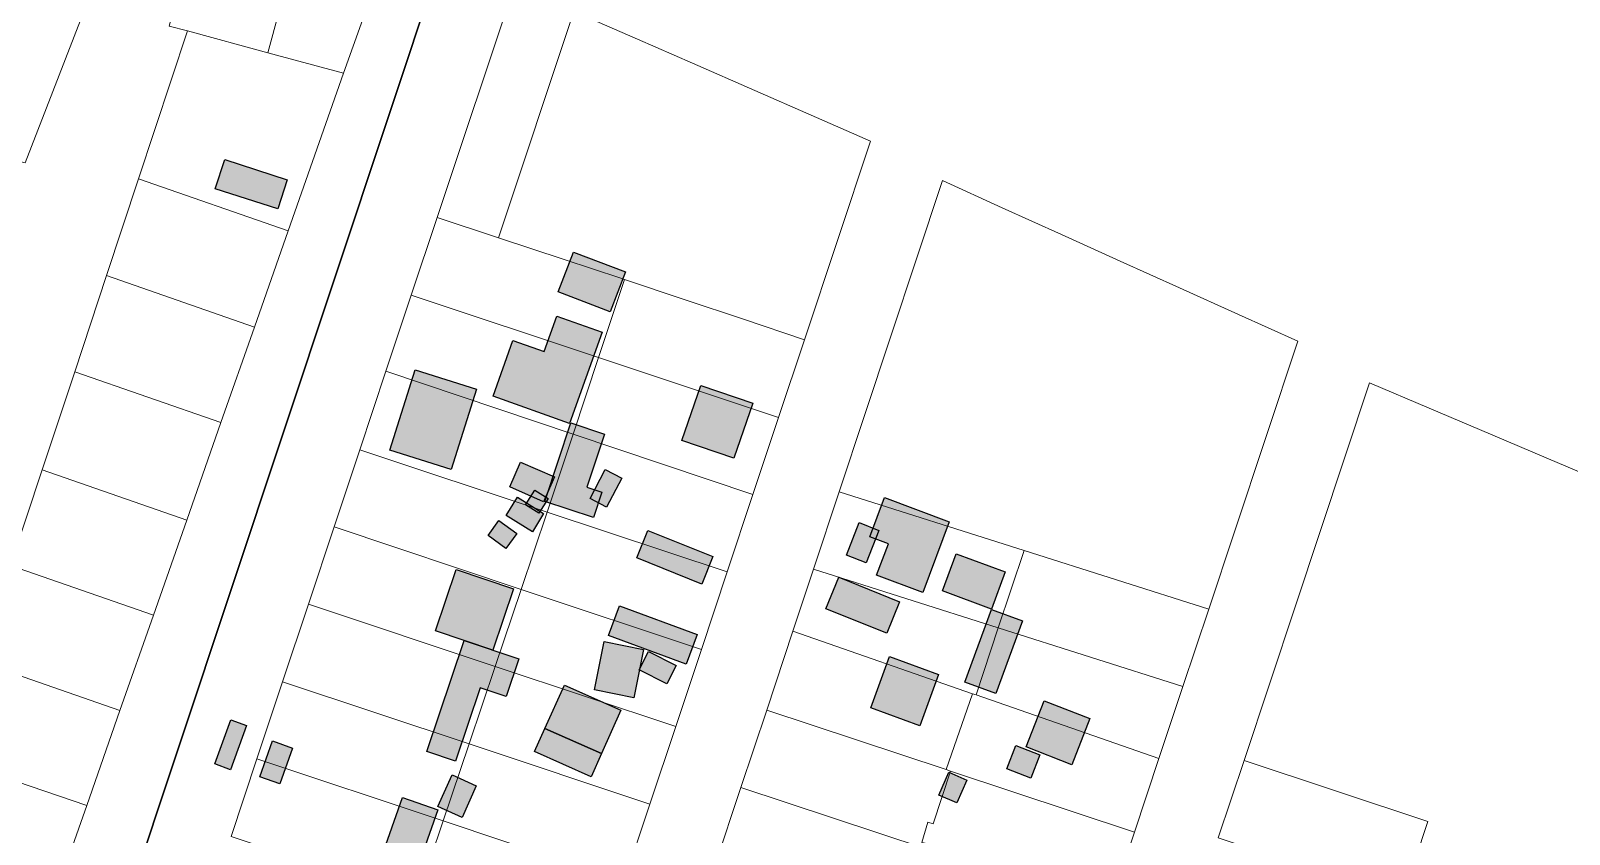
# Model space of a CAD drawing. Header units: millimetres. Extents: x -71 to 10084, y -63 to 6230.
# Drawn here: x 6231.6 to 6458.2, y 3453.3 to 3571.6 of the extents above; entities that cross this region are included whole.
import ezdxf

# ---------------------------------------------------------------- set-up
doc = ezdxf.new("R2010")
doc.units = ezdxf.units.MM
doc.layers.add('0 Límite subáreas', color=1, linetype='Continuous')
doc.layers.add('Edificaciones Pilar', color=50, linetype='Continuous')
doc.layers.add('01. Manzanas Esc. Urbana', color=254, linetype='Continuous', lineweight=5, true_color=0xcccccc)
doc.layers.add('01. Parcelas Esc. Urbana', color=8, linetype='Continuous', lineweight=5, true_color=0x808080)

msp = doc.modelspace()

# ---------------------------------------------------------------- hatches: boundary and pattern name
at = {"layer": 'Edificaciones Pilar', "transparency": 33554559}
for points in [[(6267.98, 3545.37), (6258.78, 3548.34), (6260.18, 3552.65), (6269.37, 3549.67), (6267.98, 3545.37)], [(6316.95, 3530.22), (6309.27, 3533.16), (6311.53, 3539.03), (6319.2, 3536.09), (6316.95, 3530.22)], [(6310.98, 3513.78), (6299.69, 3517.8), (6302.61, 3526.02), (6307.21, 3524.38), (6309.07, 3529.61), (6315.77, 3527.23), (6310.98, 3513.78)], [(6293.51, 3507.01), (6284.49, 3509.87), (6288.24, 3521.68), (6297.25, 3518.82), (6293.51, 3507.01)], [(6335.18, 3508.67), (6327.51, 3511.3), (6330.3, 3519.4), (6337.96, 3516.77), (6335.18, 3508.67)], [(6315.72, 3503.67), (6314.48, 3499.93), (6307.3, 3502.32), (6311.13, 3513.86), (6316.1, 3512.21), (6313.51, 3504.4), (6315.72, 3503.67)], [(6307.13, 3502.27), (6302.16, 3504.44), (6303.75, 3508.09), (6308.73, 3505.92), (6307.13, 3502.27)], [(6316.41, 3501.45), (6313.99, 3502.72), (6316.23, 3506.99), (6318.65, 3505.73), (6316.41, 3501.45)], [(6305.49, 3497.85), (6301.63, 3500.24), (6303.29, 3502.92), (6307.15, 3500.53), (6305.49, 3497.85)], [(6306.46, 3500.57), (6304.5, 3501.8), (6305.84, 3503.95), (6307.81, 3502.72), (6306.46, 3500.57)], [(6362.97, 3488.88), (6356.18, 3491.44), (6357.93, 3496.07), (6355.18, 3497.1), (6357.36, 3502.89), (6366.89, 3499.3), (6362.97, 3488.88)], [(6301.59, 3495.4), (6298.97, 3497.32), (6300.57, 3499.51), (6303.2, 3497.59), (6301.59, 3495.4)], [(6354.65, 3493.25), (6351.73, 3494.39), (6353.61, 3499.2), (6356.53, 3498.05), (6354.65, 3493.25)], [(6330.43, 3490.15), (6320.85, 3493.99), (6322.48, 3498.05), (6332.06, 3494.21), (6330.43, 3490.15)], [(6373.09, 3486.47), (6365.89, 3489.14), (6367.91, 3494.59), (6375.11, 3491.93), (6373.09, 3486.47)], [(6299.65, 3480.41), (6291.23, 3483.24), (6294.27, 3492.28), (6302.69, 3489.46), (6299.65, 3480.41)], [(6357.67, 3482.9), (6348.73, 3486.52), (6350.61, 3491.15), (6359.55, 3487.54), (6357.67, 3482.9)], [(6328.14, 3478.35), (6316.69, 3482.58), (6318.31, 3486.93), (6329.75, 3482.7), (6328.14, 3478.35)], [(6373.76, 3474.02), (6369.17, 3475.69), (6373.09, 3486.42), (6377.67, 3484.75), (6373.76, 3474.02)], [(6294.17, 3464.07), (6289.96, 3465.48), (6295.44, 3481.82), (6303.49, 3479.13), (6301.63, 3473.58), (6297.79, 3474.86), (6294.17, 3464.07)], [(6320.41, 3473.42), (6314.62, 3474.57), (6316.04, 3481.67), (6321.83, 3480.52), (6320.41, 3473.42)], [(6325.31, 3475.47), (6321.21, 3477.52), (6322.57, 3480.23), (6326.66, 3478.17), (6325.31, 3475.47)], [(6362.53, 3469.28), (6355.33, 3471.91), (6358.09, 3479.47), (6365.3, 3476.84), (6362.53, 3469.28)], [(6315.66, 3465.18), (6307.34, 3468.9), (6310.2, 3475.28), (6318.51, 3471.56), (6315.66, 3465.18)], [(6384.94, 3463.55), (6378.19, 3466.18), (6380.84, 3472.97), (6387.59, 3470.34), (6384.94, 3463.55)], [(6263.4, 3469.34), (6261.05, 3462.82), (6258.74, 3463.66), (6261.09, 3470.17), (6263.4, 3469.34)], [(6268.29, 3460.72), (6265.33, 3461.77), (6267.2, 3467.05), (6270.17, 3466), (6268.29, 3460.72)], [(6314.14, 3461.78), (6305.82, 3465.51), (6307.34, 3468.9), (6315.66, 3465.18), (6314.14, 3461.78)], [(6378.9, 3461.57), (6375.36, 3462.94), (6376.7, 3466.38), (6380.23, 3465.01), (6378.9, 3461.57)], [(6368.01, 3457.92), (6365.35, 3459.09), (6366.82, 3462.45), (6369.49, 3461.27), (6368.01, 3457.92)], [(6295.14, 3455.8), (6291.57, 3457.4), (6293.66, 3462.06), (6297.23, 3460.46), (6295.14, 3455.8)], [(6291.56, 3456.92), (6286.32, 3441.97), (6281.12, 3443.79), (6286.36, 3458.74), (6291.56, 3456.92)]]:
    msp.add_hatch(color=256, dxfattribs=at).paths.add_polyline_path(points, flags=0)

# ---------------------------------------------------------------- linework, layer by layer
at = {"layer": '0 Límite subáreas', "linetype": 'Continuous'}
msp.add_lwpolyline([(6291.82, 3581.59), (6222.76, 3374.1), (6103.31, 2706.91), (5956.01, 2708.42), (5949.06, 2531.45), (5375.81, 2553.95), (5424.84, 3802.99), (6299.16, 3768.67)], close=True, dxfattribs=at)
msp.add_lwpolyline([(6103.31, 2706.91), (6222.76, 3374.1), (6291.82, 3581.59), (6299.16, 3768.67), (6999.84, 3741.17), (6953.26, 2554.58), (6652.54, 2569.9), (6103.31, 2706.91)], dxfattribs=at)
at = {"layer": '01. Manzanas Esc. Urbana', "linetype": 'Continuous', "flags": 128}
for points in [[(6284.52, 3584.59), (6277.67, 3565.38), (6269.51, 3542.13), (6264.54, 3527.95), (6259.62, 3513.92), (6254.58, 3499.55), (6249.67, 3485.56), (6244.74, 3471.51), (6239.85, 3457.57), (6234.77, 3443.08), (6229.92, 3429.25)], [(6261.13, 3453), (6264.93, 3464.4), (6268.71, 3475.77), (6272.51, 3487.17), (6276.29, 3498.55), (6280.08, 3509.92), (6283.92, 3521.48), (6287.66, 3532.7), (6291.46, 3544.1), (6302.84, 3578.27)], [(6311.59, 3574.45), (6320.96, 3570.35), (6329.06, 3566.81), (6338.26, 3562.8), (6338.26, 3562.8), (6346.54, 3559.18), (6355.29, 3555.35), (6345.56, 3526.08), (6341.76, 3514.68), (6337.98, 3503.31), (6334.2, 3491.93), (6330.4, 3480.53), (6326.61, 3469.16), (6322.81, 3457.76), (6319.03, 3446.38)], [(6332.42, 3448.81), (6336.2, 3460.18), (6340, 3471.58), (6343.84, 3483.19), (6346.87, 3492.34), (6350.65, 3503.72), (6354.46, 3515.12), (6365.87, 3549.54), (6374.69, 3545.55), (6383.41, 3541.63), (6392.08, 3537.7), (6400.8, 3533.78), (6400.8, 3533.78), (6409.5, 3529.84), (6418.2, 3525.89), (6408.88, 3497.84), (6405.1, 3486.46), (6401.3, 3475.06), (6397.77, 3464.48), (6394.16, 3453.64), (6390.36, 3442.24)], [(6406.49, 3452.78), (6410.3, 3464.18), (6414.08, 3475.56), (6417.88, 3486.96), (6428.8, 3519.75), (6437.58, 3516.02), (6446.58, 3512.2), (6455.12, 3508.57), (6464.09, 3504.78)]]:
    msp.add_lwpolyline(points, dxfattribs=at)
at = {"layer": '01. Parcelas Esc. Urbana', "linetype": 'Continuous', "flags": 128}
for points in [[(6043.65, 3628.44), (6092.34, 3615.32), (6150.83, 3599.56), (6165.27, 3595.67), (6170.76, 3615.27), (6184.61, 3611.59), (6179.36, 3591.87), (6193.62, 3588.03), (6208.36, 3584.05), (6222.66, 3580.2), (6239.86, 3575.57), (6230.81, 3552.15), (6207.05, 3558.45), (6151.74, 3514.21), (6069.79, 3557.15), (6043.65, 3628.44)], [(6043.65, 3628.44), (6092.34, 3615.32), (6150.83, 3599.56), (6165.27, 3595.67), (6170.76, 3615.27), (6184.61, 3611.59), (6179.36, 3591.87), (6193.62, 3588.03), (6208.36, 3584.05), (6222.66, 3580.2), (6239.86, 3575.57), (6230.81, 3552.15), (6207.05, 3558.45), (6151.74, 3514.21), (6069.79, 3557.15), (6043.65, 3628.44)], [(6271.82, 3587.88), (6266.55, 3568.37), (6254.7, 3571.57), (6251.99, 3572.3), (6257.27, 3591.82), (6271.82, 3587.88)], [(6271.82, 3587.88), (6266.55, 3568.37), (6254.7, 3571.57), (6251.99, 3572.3), (6257.27, 3591.82), (6271.82, 3587.88)], [(6291.46, 3544.1), (6302.84, 3578.27), (6311.59, 3574.45), (6300.49, 3541.11), (6291.46, 3544.1)], [(6291.46, 3544.1), (6302.84, 3578.27), (6311.59, 3574.45), (6300.49, 3541.11), (6291.46, 3544.1)], [(6291.46, 3544.1), (6302.84, 3578.27), (6311.59, 3574.45), (6300.49, 3541.11), (6291.46, 3544.1)], [(6269.51, 3542.13), (6247.49, 3549.78), (6254.7, 3571.57), (6266.55, 3568.37), (6277.67, 3565.38), (6269.51, 3542.13)], [(6269.51, 3542.13), (6247.49, 3549.78), (6254.7, 3571.57), (6266.55, 3568.37), (6277.67, 3565.38), (6269.51, 3542.13)], [(6264.54, 3527.95), (6242.78, 3535.57), (6247.49, 3549.78), (6269.51, 3542.13), (6264.54, 3527.95)], [(6264.54, 3527.95), (6242.78, 3535.57), (6247.49, 3549.78), (6269.51, 3542.13), (6264.54, 3527.95)], [(6291.46, 3544.1), (6300.49, 3541.11), (6310.18, 3537.95), (6318.54, 3535.16), (6319.04, 3534.98), (6315.22, 3523.51), (6287.66, 3532.7), (6291.46, 3544.1)], [(6291.46, 3544.1), (6300.49, 3541.11), (6310.18, 3537.95), (6318.54, 3535.16), (6319.04, 3534.98), (6315.22, 3523.51), (6287.66, 3532.7), (6291.46, 3544.1)], [(6291.46, 3544.1), (6300.49, 3541.11), (6310.18, 3537.95), (6318.54, 3535.16), (6319.04, 3534.98), (6315.22, 3523.51), (6287.66, 3532.7), (6291.46, 3544.1)], [(6259.62, 3513.92), (6238.09, 3521.41), (6242.78, 3535.57), (6264.54, 3527.95), (6259.62, 3513.92)], [(6259.62, 3513.92), (6238.09, 3521.41), (6242.78, 3535.57), (6264.54, 3527.95), (6259.62, 3513.92)], [(6319.04, 3534.98), (6327.98, 3531.99), (6336.56, 3529.12), (6345.56, 3526.08), (6341.76, 3514.68), (6315.22, 3523.51), (6319.04, 3534.98)], [(6319.04, 3534.98), (6327.98, 3531.99), (6336.56, 3529.12), (6345.56, 3526.08), (6341.76, 3514.68), (6315.22, 3523.51), (6319.04, 3534.98)], [(6319.04, 3534.98), (6327.98, 3531.99), (6336.56, 3529.12), (6345.56, 3526.08), (6341.76, 3514.68), (6315.22, 3523.51), (6319.04, 3534.98)], [(6283.92, 3521.48), (6287.66, 3532.7), (6315.22, 3523.51), (6311.5, 3512.21), (6283.92, 3521.48)], [(6283.92, 3521.48), (6287.66, 3532.7), (6315.22, 3523.51), (6311.5, 3512.21), (6283.92, 3521.48)], [(6283.92, 3521.48), (6287.66, 3532.7), (6315.22, 3523.51), (6311.5, 3512.21), (6283.92, 3521.48)], [(6315.22, 3523.51), (6341.76, 3514.68), (6337.98, 3503.31), (6311.5, 3512.21), (6315.22, 3523.51)], [(6315.22, 3523.51), (6341.76, 3514.68), (6337.98, 3503.31), (6311.5, 3512.21), (6315.22, 3523.51)], [(6315.22, 3523.51), (6341.76, 3514.68), (6337.98, 3503.31), (6311.5, 3512.21), (6315.22, 3523.51)], [(6254.58, 3499.55), (6233.31, 3506.96), (6238.09, 3521.41), (6259.62, 3513.92), (6254.58, 3499.55)], [(6254.58, 3499.55), (6233.31, 3506.96), (6238.09, 3521.41), (6259.62, 3513.92), (6254.58, 3499.55)], [(6280.08, 3509.92), (6283.92, 3521.48), (6311.5, 3512.21), (6307.68, 3500.75), (6280.08, 3509.92)], [(6280.08, 3509.92), (6283.92, 3521.48), (6311.5, 3512.21), (6307.68, 3500.75), (6280.08, 3509.92)], [(6280.08, 3509.92), (6283.92, 3521.48), (6311.5, 3512.21), (6307.68, 3500.75), (6280.08, 3509.92)], [(6307.68, 3500.75), (6311.5, 3512.21), (6337.98, 3503.31), (6334.2, 3491.93), (6307.68, 3500.75)], [(6307.68, 3500.75), (6311.5, 3512.21), (6337.98, 3503.31), (6334.2, 3491.93), (6307.68, 3500.75)], [(6307.68, 3500.75), (6311.5, 3512.21), (6337.98, 3503.31), (6334.2, 3491.93), (6307.68, 3500.75)], [(6280.08, 3509.92), (6307.68, 3500.75), (6303.86, 3489.36), (6276.29, 3498.55), (6280.08, 3509.92)], [(6280.08, 3509.92), (6307.68, 3500.75), (6303.86, 3489.36), (6276.29, 3498.55), (6280.08, 3509.92)], [(6280.08, 3509.92), (6307.68, 3500.75), (6303.86, 3489.36), (6276.29, 3498.55), (6280.08, 3509.92)], [(6249.67, 3485.56), (6228.65, 3492.89), (6233.31, 3506.96), (6254.58, 3499.55), (6249.67, 3485.56)], [(6249.67, 3485.56), (6228.65, 3492.89), (6233.31, 3506.96), (6254.58, 3499.55), (6249.67, 3485.56)], [(6350.65, 3503.72), (6377.9, 3495.09), (6374.1, 3483.69), (6346.87, 3492.34), (6350.65, 3503.72)], [(6350.65, 3503.72), (6377.9, 3495.09), (6374.1, 3483.69), (6346.87, 3492.34), (6350.65, 3503.72)], [(6303.86, 3489.36), (6307.68, 3500.75), (6334.2, 3491.93), (6330.4, 3480.53), (6303.86, 3489.36)], [(6303.86, 3489.36), (6307.68, 3500.75), (6334.2, 3491.93), (6330.4, 3480.53), (6303.86, 3489.36)], [(6303.86, 3489.36), (6307.68, 3500.75), (6334.2, 3491.93), (6330.4, 3480.53), (6303.86, 3489.36)], [(6272.51, 3487.17), (6276.29, 3498.55), (6303.86, 3489.36), (6300.03, 3478.03), (6272.51, 3487.17)], [(6272.51, 3487.17), (6276.29, 3498.55), (6303.86, 3489.36), (6300.03, 3478.03), (6272.51, 3487.17)], [(6272.51, 3487.17), (6276.29, 3498.55), (6303.86, 3489.36), (6300.03, 3478.03), (6272.51, 3487.17)], [(6374.1, 3483.69), (6377.9, 3495.09), (6405.1, 3486.46), (6401.3, 3475.06), (6374.1, 3483.69)], [(6374.1, 3483.69), (6377.9, 3495.09), (6405.1, 3486.46), (6401.3, 3475.06), (6374.1, 3483.69)], [(6244.74, 3471.51), (6223.97, 3478.76), (6228.65, 3492.89), (6249.67, 3485.56), (6244.74, 3471.51)], [(6244.74, 3471.51), (6223.97, 3478.76), (6228.65, 3492.89), (6249.67, 3485.56), (6244.74, 3471.51)], [(6343.84, 3483.19), (6346.87, 3492.34), (6374.1, 3483.69), (6370.83, 3473.82), (6370.29, 3473.99), (6343.84, 3483.19)], [(6343.84, 3483.19), (6346.87, 3492.34), (6374.1, 3483.69), (6370.83, 3473.82), (6370.29, 3473.99), (6343.84, 3483.19)], [(6303.86, 3489.36), (6330.4, 3480.53), (6326.61, 3469.16), (6300.03, 3478.03), (6303.86, 3489.36)], [(6303.86, 3489.36), (6330.4, 3480.53), (6326.61, 3469.16), (6300.03, 3478.03), (6303.86, 3489.36)], [(6303.86, 3489.36), (6330.4, 3480.53), (6326.61, 3469.16), (6300.03, 3478.03), (6303.86, 3489.36)], [(6268.71, 3475.77), (6272.51, 3487.17), (6300.03, 3478.03), (6296.18, 3466.62), (6268.71, 3475.77)], [(6268.71, 3475.77), (6272.51, 3487.17), (6300.03, 3478.03), (6296.18, 3466.62), (6268.71, 3475.77)], [(6268.71, 3475.77), (6272.51, 3487.17), (6300.03, 3478.03), (6296.18, 3466.62), (6268.71, 3475.77)], [(6340, 3471.58), (6343.84, 3483.19), (6370.29, 3473.99), (6366.44, 3462.83), (6340, 3471.58)], [(6340, 3471.58), (6343.84, 3483.19), (6370.29, 3473.99), (6366.44, 3462.83), (6340, 3471.58)], [(6374.1, 3483.69), (6401.3, 3475.06), (6397.77, 3464.48), (6370.83, 3473.82), (6374.1, 3483.69)], [(6374.1, 3483.69), (6401.3, 3475.06), (6397.77, 3464.48), (6370.83, 3473.82), (6374.1, 3483.69)], [(6239.85, 3457.57), (6219.26, 3464.55), (6223.97, 3478.76), (6244.74, 3471.51), (6239.85, 3457.57)], [(6239.85, 3457.57), (6219.26, 3464.55), (6223.97, 3478.76), (6244.74, 3471.51), (6239.85, 3457.57)], [(6296.18, 3466.62), (6300.03, 3478.03), (6326.61, 3469.16), (6322.81, 3457.76), (6296.18, 3466.62)], [(6296.18, 3466.62), (6300.03, 3478.03), (6326.61, 3469.16), (6322.81, 3457.76), (6296.18, 3466.62)], [(6296.18, 3466.62), (6300.03, 3478.03), (6326.61, 3469.16), (6322.81, 3457.76), (6296.18, 3466.62)], [(6268.71, 3475.77), (6296.18, 3466.62), (6292.35, 3455.28), (6264.93, 3464.4), (6268.71, 3475.77)], [(6268.71, 3475.77), (6296.18, 3466.62), (6292.35, 3455.28), (6264.93, 3464.4), (6268.71, 3475.77)], [(6268.71, 3475.77), (6296.18, 3466.62), (6292.35, 3455.28), (6264.93, 3464.4), (6268.71, 3475.77)], [(6397.77, 3464.48), (6394.16, 3453.64), (6367.09, 3462.6), (6366.44, 3462.83), (6370.29, 3473.99), (6370.83, 3473.82), (6397.77, 3464.48)], [(6397.77, 3464.48), (6394.16, 3453.64), (6367.09, 3462.6), (6366.44, 3462.83), (6370.29, 3473.99), (6370.83, 3473.82), (6397.77, 3464.48)], [(6363.57, 3451.93), (6363.33, 3451.21), (6336.2, 3460.18), (6340, 3471.58), (6366.44, 3462.83), (6367.09, 3462.6), (6364.53, 3454.85), (6363.72, 3455.07), (6362.85, 3452.12), (6363.57, 3451.93)], [(6363.57, 3451.93), (6363.33, 3451.21), (6336.2, 3460.18), (6340, 3471.58), (6366.44, 3462.83), (6367.09, 3462.6), (6364.53, 3454.85), (6363.72, 3455.07), (6362.85, 3452.12), (6363.57, 3451.93)], [(6234.77, 3443.08), (6214.52, 3450.22), (6219.26, 3464.55), (6239.85, 3457.57), (6234.77, 3443.08)], [(6234.77, 3443.08), (6214.52, 3450.22), (6219.26, 3464.55), (6239.85, 3457.57), (6234.77, 3443.08)], [(6261.13, 3453), (6264.93, 3464.4), (6292.35, 3455.28), (6288.51, 3443.88), (6261.13, 3453)], [(6261.13, 3453), (6264.93, 3464.4), (6292.35, 3455.28), (6288.51, 3443.88), (6261.13, 3453)], [(6261.13, 3453), (6264.93, 3464.4), (6292.35, 3455.28), (6288.51, 3443.88), (6261.13, 3453)], [(6296.18, 3466.62), (6322.81, 3457.76), (6319.03, 3446.38), (6292.35, 3455.28), (6296.18, 3466.62)], [(6296.18, 3466.62), (6322.81, 3457.76), (6319.03, 3446.38), (6292.35, 3455.28), (6296.18, 3466.62)], [(6296.18, 3466.62), (6322.81, 3457.76), (6319.03, 3446.38), (6292.35, 3455.28), (6296.18, 3466.62)], [(6363.33, 3451.21), (6363.57, 3451.93), (6362.85, 3452.12), (6363.72, 3455.07), (6364.53, 3454.85), (6367.09, 3462.6), (6394.16, 3453.64), (6390.36, 3442.24), (6363.33, 3451.21)], [(6363.33, 3451.21), (6363.57, 3451.93), (6362.85, 3452.12), (6363.72, 3455.07), (6364.53, 3454.85), (6367.09, 3462.6), (6394.16, 3453.64), (6390.36, 3442.24), (6363.33, 3451.21)], [(6410.3, 3464.18), (6437.37, 3455.18), (6433.57, 3443.78), (6406.49, 3452.78), (6410.3, 3464.18)], [(6410.3, 3464.18), (6437.37, 3455.18), (6433.57, 3443.78), (6406.49, 3452.78), (6410.3, 3464.18)], [(6410.3, 3464.18), (6437.37, 3455.18), (6433.57, 3443.78), (6406.49, 3452.78), (6410.3, 3464.18)], [(6332.42, 3448.81), (6336.2, 3460.18), (6363.33, 3451.21), (6359.55, 3439.83), (6332.42, 3448.81)], [(6332.42, 3448.81), (6336.2, 3460.18), (6363.33, 3451.21), (6359.55, 3439.83), (6332.42, 3448.81)], [(6288.51, 3443.88), (6292.35, 3455.28), (6319.03, 3446.38), (6315.23, 3434.98), (6288.51, 3443.88)], [(6288.51, 3443.88), (6292.35, 3455.28), (6319.03, 3446.38), (6315.23, 3434.98), (6288.51, 3443.88)], [(6288.51, 3443.88), (6292.35, 3455.28), (6319.03, 3446.38), (6315.23, 3434.98), (6288.51, 3443.88)]]:
    msp.add_lwpolyline(points, close=True, dxfattribs=at)
for points in [[(6230.81, 3552.15), (6239.86, 3575.57)], [(6230.81, 3552.15), (6239.86, 3575.57)], [(6251.99, 3572.3), (6254.7, 3571.57), (6247.49, 3549.78), (6242.78, 3535.57), (6238.09, 3521.41), (6233.31, 3506.96), (6228.65, 3492.89)], [(6251.99, 3572.3), (6254.7, 3571.57), (6247.49, 3549.78), (6242.78, 3535.57), (6238.09, 3521.41), (6233.31, 3506.96), (6228.65, 3492.89)]]:
    msp.add_lwpolyline(points, dxfattribs=at)
at = {"layer": 'Edificaciones Pilar', "linetype": 'Continuous', "flags": 128}
for points in [[(6267.98, 3545.37), (6258.78, 3548.34), (6260.18, 3552.65), (6269.37, 3549.67), (6267.98, 3545.37)], [(6316.95, 3530.22), (6309.27, 3533.16), (6311.53, 3539.03), (6319.2, 3536.09), (6316.95, 3530.22)], [(6310.98, 3513.78), (6299.69, 3517.8), (6302.61, 3526.02), (6307.21, 3524.38), (6309.07, 3529.61), (6315.77, 3527.23), (6310.98, 3513.78)], [(6293.51, 3507.01), (6284.49, 3509.87), (6288.24, 3521.68), (6297.25, 3518.82), (6293.51, 3507.01)], [(6335.18, 3508.67), (6327.51, 3511.3), (6330.3, 3519.4), (6337.96, 3516.77), (6335.18, 3508.67)], [(6315.72, 3503.67), (6314.48, 3499.93), (6307.3, 3502.32), (6311.13, 3513.86), (6316.1, 3512.21), (6313.51, 3504.4), (6315.72, 3503.67)], [(6307.13, 3502.27), (6302.16, 3504.44), (6303.75, 3508.09), (6308.73, 3505.92), (6307.13, 3502.27)], [(6316.41, 3501.45), (6313.99, 3502.72), (6316.23, 3506.99), (6318.65, 3505.73), (6316.41, 3501.45)], [(6305.49, 3497.85), (6301.63, 3500.24), (6303.29, 3502.92), (6307.15, 3500.53), (6305.49, 3497.85)], [(6306.46, 3500.57), (6304.5, 3501.8), (6305.84, 3503.95), (6307.81, 3502.72), (6306.46, 3500.57)], [(6362.97, 3488.88), (6356.18, 3491.44), (6357.93, 3496.07), (6355.18, 3497.1), (6357.36, 3502.89), (6366.89, 3499.3), (6362.97, 3488.88)], [(6301.59, 3495.4), (6298.97, 3497.32), (6300.57, 3499.51), (6303.2, 3497.59), (6301.59, 3495.4)], [(6354.65, 3493.25), (6351.73, 3494.39), (6353.61, 3499.2), (6356.53, 3498.05), (6354.65, 3493.25)], [(6330.43, 3490.15), (6320.85, 3493.99), (6322.48, 3498.05), (6332.06, 3494.21), (6330.43, 3490.15)], [(6373.09, 3486.47), (6365.89, 3489.14), (6367.91, 3494.59), (6375.11, 3491.93), (6373.09, 3486.47)], [(6299.65, 3480.41), (6291.23, 3483.24), (6294.27, 3492.28), (6302.69, 3489.46), (6299.65, 3480.41)], [(6357.67, 3482.9), (6348.73, 3486.52), (6350.61, 3491.15), (6359.55, 3487.54), (6357.67, 3482.9)], [(6328.14, 3478.35), (6316.69, 3482.58), (6318.31, 3486.93), (6329.75, 3482.7), (6328.14, 3478.35)], [(6373.76, 3474.02), (6369.17, 3475.69), (6373.09, 3486.42), (6377.67, 3484.75), (6373.76, 3474.02)], [(6294.17, 3464.07), (6289.96, 3465.48), (6295.44, 3481.82), (6303.49, 3479.13), (6301.63, 3473.58), (6297.79, 3474.86), (6294.17, 3464.07)], [(6320.41, 3473.42), (6314.62, 3474.57), (6316.04, 3481.67), (6321.83, 3480.52), (6320.41, 3473.42)], [(6325.31, 3475.47), (6321.21, 3477.52), (6322.57, 3480.23), (6326.66, 3478.17), (6325.31, 3475.47)], [(6362.53, 3469.28), (6355.33, 3471.91), (6358.09, 3479.47), (6365.3, 3476.84), (6362.53, 3469.28)], [(6315.66, 3465.18), (6307.34, 3468.9), (6310.2, 3475.28), (6318.51, 3471.56), (6315.66, 3465.18)], [(6384.94, 3463.55), (6378.19, 3466.18), (6380.84, 3472.97), (6387.59, 3470.34), (6384.94, 3463.55)], [(6263.4, 3469.34), (6261.05, 3462.82), (6258.74, 3463.66), (6261.09, 3470.17), (6263.4, 3469.34)], [(6268.29, 3460.72), (6265.33, 3461.77), (6267.2, 3467.05), (6270.17, 3466), (6268.29, 3460.72)], [(6314.14, 3461.78), (6305.82, 3465.51), (6307.34, 3468.9), (6315.66, 3465.18), (6314.14, 3461.78)], [(6378.9, 3461.57), (6375.36, 3462.94), (6376.7, 3466.38), (6380.23, 3465.01), (6378.9, 3461.57)], [(6368.01, 3457.92), (6365.35, 3459.09), (6366.82, 3462.45), (6369.49, 3461.27), (6368.01, 3457.92)], [(6295.14, 3455.8), (6291.57, 3457.4), (6293.66, 3462.06), (6297.23, 3460.46), (6295.14, 3455.8)], [(6291.56, 3456.92), (6286.32, 3441.97), (6281.12, 3443.79), (6286.36, 3458.74), (6291.56, 3456.92)]]:
    msp.add_lwpolyline(points, close=True, dxfattribs=at)

doc.saveas('drawing.dxf')
